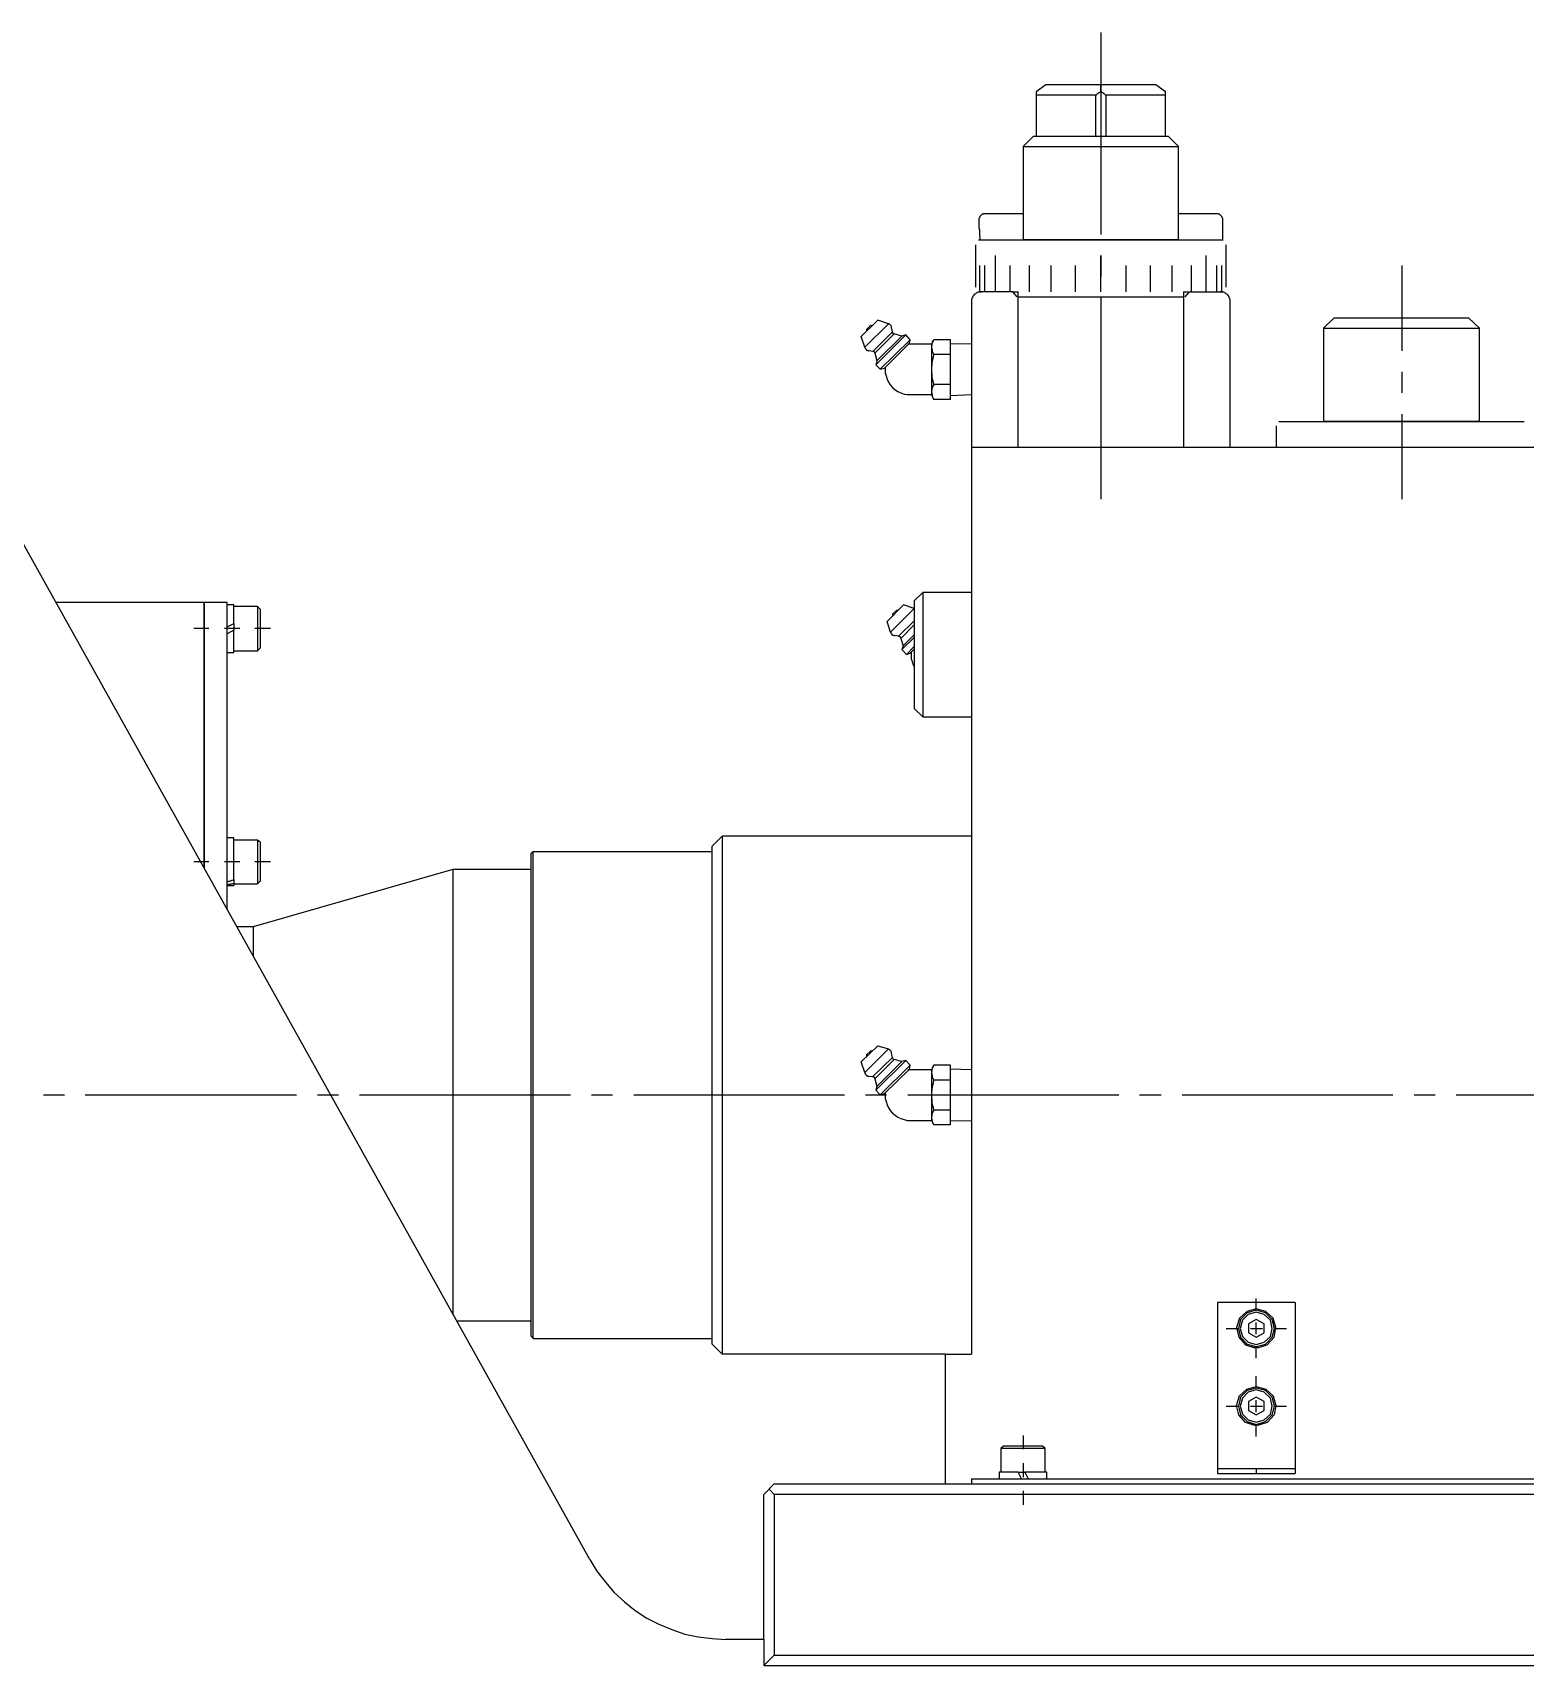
# Model space of a CAD drawing. Header units: millimetres. Extents: x -211 to 45495, y 24 to 52952.
# Drawn here: x 22738.3 to 23026.3, y 27346.4 to 27661.4 of the extents above; entities that cross this region are included whole.
import ezdxf

# ---------------------------------------------------------------- set-up
doc = ezdxf.new("R2010")
doc.units = ezdxf.units.MM
doc.layers.add('Layer2', color=7, linetype='Continuous')

# ---------------------------------------------------------------- blocks, each defined once
blk = doc.blocks.new('BLKF413')
at = {"layer": 'Layer2', "color": 7, "linetype": 'Continuous', "lineweight": 25}
for p, q in [((22967.92, 27611.42), (22967.66, 27611.42)), ((22968.18, 27611.33), (22967.92, 27611.42)), ((22968.44, 27611.16), (22968.18, 27611.33)), ((22968.61, 27611.07), (22968.44, 27611.16)), ((22968.87, 27610.9), (22968.61, 27611.07)), ((22969.04, 27610.64), (22968.87, 27610.9)), ((22969.13, 27610.47), (22969.04, 27610.64)), ((22969.3, 27610.21), (22969.13, 27610.47)), ((22969.39, 27609.95), (22969.3, 27610.21)), ((22969.39, 27609.43), (22969.39, 27609.95))]:
    blk.add_line(p, q, dxfattribs=at)
blk = doc.blocks.new('BLKF414')
at = {"layer": 'Layer2', "color": 7, "linetype": 'Continuous', "lineweight": 25}
for p, q in [((22919.7, 27610.47), (22919.53, 27610.21)), ((22919.78, 27610.64), (22919.7, 27610.47)), ((22919.96, 27610.9), (22919.78, 27610.64)), ((22920.21, 27611.07), (22919.96, 27610.9)), ((22920.39, 27611.16), (22920.21, 27611.07)), ((22920.64, 27611.33), (22920.39, 27611.16)), ((22920.9, 27611.42), (22920.64, 27611.33)), ((22921.42, 27611.42), (22920.9, 27611.42)), ((22919.53, 27610.21), (22919.44, 27609.95)), ((22919.44, 27609.95), (22919.44, 27609.69))]:
    blk.add_line(p, q, dxfattribs=at)
blk = doc.blocks.new('BLKF415')
at = {"layer": 'Layer2', "color": 7, "linetype": 'Continuous', "lineweight": 25}
for p, q in [((22944.41, 27650.08), (22944.5, 27650.08)), ((22944.5, 27650.08), (22944.58, 27649.99)), ((22944.58, 27649.99), (22944.67, 27649.91)), ((22944.67, 27649.91), (22944.76, 27649.91)), ((22944.76, 27649.91), (22944.84, 27649.82)), ((22944.84, 27649.82), (22944.93, 27649.74)), ((22944.93, 27649.74), (22945.02, 27649.74)), ((22945.02, 27649.74), (22945.1, 27649.65)), ((22945.1, 27649.65), (22945.19, 27649.56)), ((22945.19, 27649.56), (22945.27, 27649.48))]:
    blk.add_line(p, q, dxfattribs=at)
blk = doc.blocks.new('BLKF416')
at = {"layer": 'Layer2', "color": 7, "linetype": 'Continuous', "lineweight": 25}
for p, q in [((22943.47, 27649.48), (22943.55, 27649.48)), ((22943.55, 27649.48), (22943.64, 27649.56)), ((22943.64, 27649.56), (22943.72, 27649.65)), ((22943.72, 27649.65), (22943.81, 27649.74)), ((22943.81, 27649.74), (22943.9, 27649.74)), ((22943.9, 27649.74), (22943.98, 27649.82)), ((22943.98, 27649.82), (22944.07, 27649.91)), ((22944.07, 27649.91), (22944.15, 27649.91)), ((22944.15, 27649.91), (22944.24, 27649.99)), ((22944.24, 27649.99), (22944.33, 27650.08))]:
    blk.add_line(p, q, dxfattribs=at)
blk = doc.blocks.new('BLKF435')
at = {"layer": 'Layer2', "color": 7, "linetype": 'Continuous', "lineweight": 25}
for p, q in [((22845.81, 27366.85), (22847.19, 27364.61)), ((22847.19, 27364.61), (22848.83, 27362.46)), ((22848.83, 27362.46), (22850.55, 27360.48)), ((22850.55, 27360.48), (22852.53, 27358.67)), ((22852.53, 27358.67), (22854.6, 27357.03)), ((22854.6, 27357.03), (22856.83, 27355.57)), ((22856.83, 27355.57), (22859.16, 27354.36)), ((22859.16, 27354.36), (22861.66, 27353.33)), ((22861.66, 27353.33), (22864.15, 27352.47)), ((22864.15, 27352.47), (22866.74, 27351.95)), ((22866.74, 27351.95), (22869.41, 27351.61))]:
    blk.add_line(p, q, dxfattribs=at)
blk = doc.blocks.new('BLKF474')
at = {"layer": 'Layer2', "color": 7, "linetype": 'Continuous', "lineweight": 25}
for p, q in [((22907.81, 27541.49), (22907.81, 27540.63)), ((22907.81, 27540.63), (22907.9, 27540.46)), ((22907.9, 27540.46), (22907.99, 27540.2)), ((22907.99, 27540.2), (22907.99, 27540.03)), ((22907.99, 27540.03), (22908.07, 27539.85)), ((22908.07, 27539.85), (22908.16, 27539.6)), ((22908.16, 27539.6), (22908.24, 27539.42)), ((22908.24, 27539.42), (22908.33, 27539.25))]:
    blk.add_line(p, q, dxfattribs=at)
blk = doc.blocks.new('BLKF475')
at = {"layer": 'Layer2', "color": 7, "linetype": 'Continuous', "lineweight": 25}
for p, q in [((22908.42, 27550.36), (22903.85, 27545.8)), ((22903.85, 27545.8), (22903.85, 27545.71)), ((22903.85, 27545.71), (22903.94, 27545.62)), ((22903.94, 27545.62), (22903.94, 27545.54)), ((22903.94, 27545.54), (22904.02, 27545.45)), ((22904.02, 27545.45), (22904.11, 27545.37)), ((22904.11, 27545.37), (22904.11, 27545.28)), ((22904.11, 27545.28), (22904.2, 27545.28)), ((22904.2, 27545.28), (22904.28, 27545.19)), ((22904.28, 27545.19), (22904.37, 27545.19)), ((22904.37, 27545.19), (22904.46, 27545.11)), ((22904.46, 27545.11), (22904.54, 27545.11))]:
    blk.add_line(p, q, dxfattribs=at)
blk = doc.blocks.new('BLKF476')
at = {"layer": 'Layer2', "color": 7, "linetype": 'Continuous', "lineweight": 25}
for p, q in [((22905.57, 27544.94), (22905.49, 27544.94)), ((22905.66, 27544.94), (22905.57, 27544.94)), ((22905.75, 27544.85), (22905.66, 27544.94)), ((22905.75, 27544.76), (22905.75, 27544.85)), ((22905.83, 27544.76), (22905.75, 27544.76)), ((22905.83, 27544.59), (22905.83, 27544.76))]:
    blk.add_line(p, q, dxfattribs=at)
blk = doc.blocks.new('BLKF477')
at = {"layer": 'Layer2', "color": 7, "linetype": 'Continuous', "lineweight": 25}
for p, q in [((22911.95, 27600.05), (22911.86, 27600.48)), ((22912.03, 27599.62), (22911.95, 27600.05)), ((22912.12, 27599.62), (22912.03, 27599.62)), ((22912.21, 27599.36), (22912.12, 27599.62))]:
    blk.add_line(p, q, dxfattribs=at)
blk = doc.blocks.new('BLKF478')
at = {"layer": 'Layer2', "color": 7, "linetype": 'Continuous', "lineweight": 25}
for p, q in [((22911.78, 27600.82), (22911.86, 27601.25)), ((22911.86, 27601.34), (22911.95, 27601.77)), ((22911.86, 27601.25), (22911.86, 27601.34)), ((22911.95, 27601.77), (22912.21, 27602.12))]:
    blk.add_line(p, q, dxfattribs=at)
blk = doc.blocks.new('BLKF479')
at = {"layer": 'Layer2', "color": 7, "linetype": 'Continuous', "lineweight": 25}
for p, q in [((22911.78, 27595.91), (22911.78, 27596.35)), ((22911.86, 27595.48), (22911.78, 27595.91)), ((22911.86, 27595.05), (22911.86, 27595.48)), ((22911.95, 27594.62), (22911.86, 27595.05)), ((22911.95, 27594.54), (22911.95, 27594.62)), ((22912.03, 27594.36), (22911.95, 27594.54)), ((22912.12, 27594.02), (22912.03, 27594.36)), ((22912.21, 27593.59), (22912.12, 27594.02))]:
    blk.add_line(p, q, dxfattribs=at)
blk = doc.blocks.new('BLKF480')
at = {"layer": 'Layer2', "color": 7, "linetype": 'Continuous', "lineweight": 25}
for p, q in [((22911.78, 27592.13), (22911.86, 27592.56)), ((22911.86, 27592.64), (22911.95, 27593.07)), ((22911.86, 27592.56), (22911.86, 27592.64)), ((22911.95, 27593.07), (22912.21, 27593.42))]:
    blk.add_line(p, q, dxfattribs=at)
blk = doc.blocks.new('BLKF481')
at = {"layer": 'Layer2', "color": 7, "linetype": 'Continuous', "lineweight": 25}
for p, q in [((22911.86, 27597.9), (22911.95, 27597.98)), ((22911.86, 27597.38), (22911.86, 27597.9)), ((22911.95, 27597.98), (22912.03, 27598.41)), ((22912.03, 27598.41), (22912.12, 27598.84)), ((22912.12, 27598.84), (22912.21, 27599.27)), ((22911.78, 27596.95), (22911.86, 27597.38)), ((22911.78, 27596.43), (22911.78, 27596.95))]:
    blk.add_line(p, q, dxfattribs=at)
blk = doc.blocks.new('BLKF482')
at = {"layer": 'Layer2', "color": 7, "linetype": 'Continuous', "lineweight": 25}
for p, q in [((22911.95, 27591.44), (22911.86, 27591.87)), ((22912.03, 27591.01), (22911.95, 27591.44)), ((22912.12, 27590.92), (22912.03, 27591.01)), ((22912.21, 27590.66), (22912.12, 27590.92))]:
    blk.add_line(p, q, dxfattribs=at)
blk = doc.blocks.new('BLKF483')
at = {"layer": 'Layer2', "color": 7, "linetype": 'Continuous', "lineweight": 25}
for p, q in [((22902.82, 27596.43), (22902.82, 27595.83)), ((22902.82, 27595.83), (22902.99, 27595.23)), ((22902.99, 27595.23), (22903.16, 27594.62)), ((22903.16, 27594.62), (22903.42, 27594.02)), ((22903.42, 27594.02), (22903.77, 27593.5)), ((22903.77, 27593.5), (22904.2, 27592.99)), ((22904.2, 27592.99), (22904.71, 27592.56)), ((22904.71, 27592.56), (22905.23, 27592.21)), ((22905.23, 27592.21), (22905.83, 27591.95)), ((22905.83, 27591.95), (22906.44, 27591.7)), ((22906.44, 27591.7), (22907.04, 27591.61))]:
    blk.add_line(p, q, dxfattribs=at)
blk = doc.blocks.new('BLKF484')
at = {"layer": 'Layer2', "color": 7, "linetype": 'Continuous', "lineweight": 25}
for p, q in [((22903.42, 27605.3), (22898.86, 27600.74)), ((22898.86, 27600.74), (22898.86, 27600.65)), ((22898.86, 27600.65), (22898.94, 27600.57)), ((22898.94, 27600.57), (22898.94, 27600.48)), ((22898.94, 27600.48), (22899.03, 27600.48)), ((22899.03, 27600.48), (22899.12, 27600.39)), ((22899.12, 27600.39), (22899.12, 27600.31)), ((22899.12, 27600.31), (22899.2, 27600.22)), ((22899.2, 27600.22), (22899.29, 27600.22)), ((22899.29, 27600.22), (22899.37, 27600.13)), ((22899.37, 27600.13), (22899.46, 27600.13)), ((22899.46, 27600.13), (22899.55, 27600.13))]:
    blk.add_line(p, q, dxfattribs=at)
blk = doc.blocks.new('BLKF485')
at = {"layer": 'Layer2', "color": 7, "linetype": 'Continuous', "lineweight": 25}
for p, q in [((22903.59, 27605.22), (22903.51, 27605.3)), ((22903.68, 27605.22), (22903.59, 27605.22)), ((22903.68, 27605.13), (22903.68, 27605.22)), ((22903.77, 27605.04), (22903.68, 27605.13)), ((22903.85, 27605.04), (22903.77, 27605.04)), ((22903.94, 27604.96), (22903.85, 27605.04)), ((22903.94, 27604.87), (22903.94, 27604.96)), ((22904.02, 27604.78), (22903.94, 27604.87)), ((22904.02, 27604.53), (22904.02, 27604.78))]:
    blk.add_line(p, q, dxfattribs=at)
blk = doc.blocks.new('BLKF486')
at = {"layer": 'Layer2', "color": 7, "linetype": 'Continuous', "lineweight": 25}
for p, q in [((22900.58, 27599.96), (22900.49, 27599.96)), ((22900.67, 27599.96), (22900.58, 27599.96)), ((22900.67, 27599.88), (22900.67, 27599.96)), ((22900.75, 27599.79), (22900.67, 27599.88)), ((22900.84, 27599.79), (22900.75, 27599.79)), ((22900.84, 27599.62), (22900.84, 27599.79))]:
    blk.add_line(p, q, dxfattribs=at)
blk = doc.blocks.new('BLKF487')
at = {"layer": 'Layer2', "color": 7, "linetype": 'Continuous', "lineweight": 25}
for p, q in [((22904.2, 27603.75), (22904.2, 27603.49)), ((22904.2, 27603.49), (22904.28, 27603.49)), ((22904.28, 27603.49), (22904.28, 27603.41)), ((22904.28, 27603.41), (22904.37, 27603.41)), ((22904.37, 27603.41), (22904.37, 27603.32)), ((22904.37, 27603.32), (22904.46, 27603.32))]:
    blk.add_line(p, q, dxfattribs=at)
blk = doc.blocks.new('BLKF539')
at = {"layer": 'Layer2', "color": 7, "linetype": 'Continuous', "lineweight": 25}
for p, q in [((22911.86, 27455.55), (22911.78, 27455.98)), ((22911.86, 27455.03), (22911.86, 27455.55)), ((22911.95, 27454.6), (22911.86, 27455.03)), ((22912.03, 27454.43), (22911.95, 27454.6)), ((22912.12, 27454), (22912.03, 27454.43)), ((22912.21, 27453.57), (22912.12, 27454))]:
    blk.add_line(p, q, dxfattribs=at)
blk = doc.blocks.new('BLKF540')
at = {"layer": 'Layer2', "color": 7, "linetype": 'Continuous', "lineweight": 25}
for p, q in [((22912.12, 27458.82), (22912.21, 27459.25)), ((22911.78, 27457.01), (22911.86, 27457.44)), ((22911.78, 27456.5), (22911.78, 27457.01)), ((22911.86, 27457.87), (22911.95, 27457.96)), ((22911.86, 27457.44), (22911.86, 27457.87)), ((22911.95, 27458.05), (22912.03, 27458.39)), ((22911.95, 27457.96), (22911.95, 27458.05)), ((22912.03, 27458.39), (22912.12, 27458.82))]:
    blk.add_line(p, q, dxfattribs=at)
blk = doc.blocks.new('BLKF541')
at = {"layer": 'Layer2', "color": 7, "linetype": 'Continuous', "lineweight": 25}
for p, q in [((22911.78, 27460.8), (22911.86, 27461.23)), ((22911.86, 27460.54), (22911.78, 27460.8)), ((22911.86, 27461.32), (22911.95, 27461.75)), ((22911.86, 27461.23), (22911.86, 27461.32)), ((22911.95, 27460.03), (22911.86, 27460.54)), ((22911.95, 27461.75), (22912.21, 27462.09)), ((22912.03, 27459.68), (22911.95, 27460.03)), ((22912.12, 27459.6), (22912.03, 27459.68)), ((22912.21, 27459.34), (22912.12, 27459.6))]:
    blk.add_line(p, q, dxfattribs=at)
blk = doc.blocks.new('BLKF542')
at = {"layer": 'Layer2', "color": 7, "linetype": 'Continuous', "lineweight": 25}
for p, q in [((22911.86, 27452.71), (22911.95, 27453.05)), ((22911.95, 27453.05), (22912.21, 27453.48)), ((22911.78, 27452.19), (22911.86, 27452.53)), ((22911.78, 27452.1), (22911.78, 27452.19)), ((22911.86, 27452.53), (22911.86, 27452.71))]:
    blk.add_line(p, q, dxfattribs=at)
blk = doc.blocks.new('BLKF543')
at = {"layer": 'Layer2', "color": 7, "linetype": 'Continuous', "lineweight": 25}
for p, q in [((22911.95, 27451.42), (22911.86, 27451.85)), ((22912.03, 27450.98), (22911.95, 27451.42)), ((22912.12, 27450.98), (22912.03, 27450.98)), ((22912.21, 27450.73), (22912.12, 27450.98))]:
    blk.add_line(p, q, dxfattribs=at)
blk = doc.blocks.new('BLKF544')
at = {"layer": 'Layer2', "color": 7, "linetype": 'Continuous', "lineweight": 25}
for p, q in [((22902.82, 27456.5), (22902.82, 27455.81)), ((22902.82, 27455.81), (22902.99, 27455.2)), ((22902.99, 27455.2), (22903.16, 27454.6)), ((22903.16, 27454.6), (22903.42, 27454)), ((22903.42, 27454), (22903.77, 27453.48)), ((22903.77, 27453.48), (22904.2, 27452.97)), ((22904.2, 27452.97), (22904.71, 27452.62)), ((22904.71, 27452.62), (22905.23, 27452.19)), ((22905.23, 27452.19), (22905.83, 27451.93)), ((22905.83, 27451.93), (22906.44, 27451.76)), ((22906.44, 27451.76), (22907.04, 27451.59))]:
    blk.add_line(p, q, dxfattribs=at)
blk = doc.blocks.new('BLKF545')
at = {"layer": 'Layer2', "color": 7, "linetype": 'Continuous', "lineweight": 25}
for p, q in [((22903.42, 27465.37), (22898.86, 27460.8)), ((22898.86, 27460.8), (22898.86, 27460.72)), ((22898.86, 27460.72), (22898.94, 27460.63)), ((22898.94, 27460.63), (22898.94, 27460.54)), ((22898.94, 27460.54), (22899.03, 27460.46)), ((22899.03, 27460.46), (22899.12, 27460.37)), ((22899.12, 27460.37), (22899.12, 27460.29)), ((22899.12, 27460.29), (22899.2, 27460.29)), ((22899.2, 27460.29), (22899.29, 27460.2)), ((22899.29, 27460.2), (22899.37, 27460.2)), ((22899.37, 27460.2), (22899.46, 27460.11)), ((22899.46, 27460.11), (22899.55, 27460.11))]:
    blk.add_line(p, q, dxfattribs=at)
blk = doc.blocks.new('BLKF546')
at = {"layer": 'Layer2', "color": 7, "linetype": 'Continuous', "lineweight": 25}
for p, q in [((22903.59, 27465.28), (22903.51, 27465.28)), ((22903.68, 27465.19), (22903.59, 27465.28)), ((22903.68, 27465.11), (22903.68, 27465.19)), ((22903.77, 27465.11), (22903.68, 27465.11)), ((22903.85, 27465.02), (22903.77, 27465.11)), ((22903.94, 27464.94), (22903.85, 27465.02)), ((22903.94, 27464.85), (22903.94, 27464.94)), ((22904.02, 27464.76), (22903.94, 27464.85)), ((22904.02, 27464.5), (22904.02, 27464.76))]:
    blk.add_line(p, q, dxfattribs=at)
blk = doc.blocks.new('BLKF547')
at = {"layer": 'Layer2', "color": 7, "linetype": 'Continuous', "lineweight": 25}
for p, q in [((22900.58, 27459.94), (22900.49, 27459.94)), ((22900.67, 27459.94), (22900.58, 27459.94)), ((22900.67, 27459.85), (22900.67, 27459.94)), ((22900.75, 27459.85), (22900.67, 27459.85)), ((22900.75, 27459.77), (22900.75, 27459.85)), ((22900.84, 27459.77), (22900.75, 27459.77)), ((22900.84, 27459.6), (22900.84, 27459.77))]:
    blk.add_line(p, q, dxfattribs=at)
blk = doc.blocks.new('BLKF548')
at = {"layer": 'Layer2', "color": 7, "linetype": 'Continuous', "lineweight": 25}
for p, q in [((22904.2, 27463.73), (22904.2, 27463.56)), ((22904.2, 27463.56), (22904.28, 27463.47)), ((22904.28, 27463.47), (22904.37, 27463.39)), ((22904.37, 27463.39), (22904.46, 27463.3))]:
    blk.add_line(p, q, dxfattribs=at)
blk = doc.blocks.new('BLKF571')
at = {"layer": 'Layer2', "color": 7, "linetype": 'Continuous', "lineweight": 25}
for p, q in [((22775.89, 27497.66), (22776.06, 27497.66)), ((22776.06, 27497.66), (22776.15, 27497.74)), ((22776.15, 27497.74), (22776.32, 27497.74)), ((22776.32, 27497.74), (22776.49, 27497.83)), ((22776.49, 27497.83), (22776.58, 27497.83)), ((22776.58, 27497.83), (22776.66, 27497.83)), ((22776.66, 27497.83), (22776.75, 27497.92)), ((22776.75, 27497.92), (22776.92, 27497.92)), ((22776.92, 27497.92), (22777.01, 27498)), ((22777.01, 27498), (22777.09, 27498))]:
    blk.add_line(p, q, dxfattribs=at)
blk = doc.blocks.new('BLKF572')
at = {"layer": 'Layer2', "color": 7, "linetype": 'Continuous', "lineweight": 25}
for p, q in [((22775.89, 27497.06), (22776.06, 27497.06)), ((22776.06, 27497.06), (22776.15, 27497.14)), ((22776.15, 27497.14), (22776.49, 27497.14)), ((22776.49, 27497.14), (22776.58, 27497.23)), ((22776.58, 27497.23), (22776.66, 27497.23)), ((22776.66, 27497.23), (22776.75, 27497.23)), ((22776.75, 27497.23), (22776.92, 27497.23)), ((22776.92, 27497.23), (22777.01, 27497.31)), ((22777.01, 27497.31), (22777.09, 27497.31))]:
    blk.add_line(p, q, dxfattribs=at)
blk = doc.blocks.new('BLKF573')
at = {"layer": 'Layer2', "color": 7, "linetype": 'Continuous', "lineweight": 25}
for p, q in [((22971.71, 27413.01), (22971.28, 27411.46)), ((22972.83, 27414.13), (22971.71, 27413.01)), ((22974.38, 27414.56), (22972.83, 27414.13)), ((22975.93, 27414.13), (22974.38, 27414.56)), ((22977.14, 27413.01), (22975.93, 27414.13)), ((22977.48, 27411.46), (22977.14, 27413.01)), ((22971.28, 27411.46), (22971.71, 27409.91)), ((22971.71, 27409.91), (22972.83, 27408.79)), ((22972.83, 27408.79), (22974.38, 27408.36)), ((22974.38, 27408.36), (22975.93, 27408.79)), ((22975.93, 27408.79), (22977.14, 27409.91))]:
    blk.add_line(p, q, dxfattribs=at)
blk = doc.blocks.new('BLKF574')
at = {"layer": 'Layer2', "color": 7, "linetype": 'Continuous', "lineweight": 25}
for p, q in [((22974.38, 27414.99), (22972.66, 27414.47)), ((22976.19, 27414.47), (22974.38, 27414.99)), ((22971.37, 27413.18), (22970.94, 27411.46)), ((22972.66, 27414.47), (22971.37, 27413.18)), ((22977.48, 27413.18), (22976.19, 27414.47)), ((22977.91, 27411.46), (22977.48, 27413.18)), ((22970.94, 27411.46), (22971.37, 27409.74)), ((22971.37, 27409.74), (22972.66, 27408.44)), ((22976.19, 27408.44), (22977.48, 27409.74)), ((22972.66, 27408.44), (22974.38, 27407.93)), ((22974.38, 27407.93), (22976.19, 27408.44))]:
    blk.add_line(p, q, dxfattribs=at)
blk = doc.blocks.new('BLKF575')
at = {"layer": 'Layer2', "color": 7, "linetype": 'Continuous', "lineweight": 25}
for p, q in [((22974.38, 27399.57), (22972.83, 27399.14)), ((22975.93, 27399.14), (22974.38, 27399.57)), ((22971.71, 27398.02), (22971.28, 27396.47)), ((22971.28, 27396.47), (22971.71, 27394.92)), ((22972.83, 27399.14), (22971.71, 27398.02)), ((22977.14, 27398.02), (22975.93, 27399.14)), ((22977.48, 27396.47), (22977.14, 27398.02)), ((22971.71, 27394.92), (22972.83, 27393.81)), ((22972.83, 27393.81), (22974.38, 27393.37)), ((22974.38, 27393.37), (22975.93, 27393.81)), ((22975.93, 27393.81), (22977.14, 27394.92))]:
    blk.add_line(p, q, dxfattribs=at)
blk = doc.blocks.new('BLKF576')
at = {"layer": 'Layer2', "color": 7, "linetype": 'Continuous', "lineweight": 25}
for p, q in [((22972.66, 27399.49), (22971.37, 27398.2)), ((22974.38, 27399.92), (22972.66, 27399.49)), ((22976.19, 27399.49), (22974.38, 27399.92)), ((22977.48, 27398.2), (22976.19, 27399.49)), ((22971.37, 27398.2), (22970.94, 27396.47)), ((22970.94, 27396.47), (22971.37, 27394.75)), ((22977.91, 27396.47), (22977.48, 27398.2)), ((22971.37, 27394.75), (22972.66, 27393.46)), ((22972.66, 27393.46), (22974.38, 27392.94)), ((22974.38, 27392.94), (22976.19, 27393.46)), ((22976.19, 27393.46), (22977.48, 27394.75))]:
    blk.add_line(p, q, dxfattribs=at)
blk = doc.blocks.new('BLKF626')
at = {"layer": 'Layer2', "color": 7, "linetype": 'Continuous', "lineweight": 25}
for p, q in [((22921.16, 27626.05), (22921.08, 27625.97)), ((22921.25, 27626.14), (22921.16, 27626.05)), ((22921.33, 27626.23), (22921.25, 27626.14)), ((22921.42, 27626.31), (22921.33, 27626.23)), ((22921.51, 27626.4), (22921.42, 27626.31)), ((22921.68, 27626.4), (22921.51, 27626.4)), ((22921.76, 27626.49), (22921.68, 27626.4)), ((22921.94, 27626.49), (22921.76, 27626.49)), ((22920.99, 27625.71), (22920.9, 27625.62)), ((22921.08, 27625.97), (22920.99, 27625.8)), ((22920.99, 27625.8), (22920.99, 27625.71))]:
    blk.add_line(p, q, dxfattribs=at)
blk = doc.blocks.new('BLKF627')
at = {"layer": 'Layer2', "color": 7, "linetype": 'Continuous', "lineweight": 25}
for p, q in [((22967.06, 27626.49), (22966.89, 27626.49)), ((22967.15, 27626.4), (22967.06, 27626.49)), ((22967.32, 27626.4), (22967.15, 27626.4)), ((22967.4, 27626.31), (22967.32, 27626.4)), ((22967.49, 27626.23), (22967.4, 27626.31)), ((22967.58, 27626.14), (22967.49, 27626.23)), ((22967.66, 27626.05), (22967.58, 27626.14)), ((22967.75, 27625.97), (22967.66, 27626.05)), ((22967.84, 27625.8), (22967.75, 27625.97)), ((22967.84, 27625.71), (22967.84, 27625.8)), ((22967.92, 27625.62), (22967.84, 27625.71)), ((22967.92, 27625.45), (22967.92, 27625.62))]:
    blk.add_line(p, q, dxfattribs=at)
blk = doc.blocks.new('BLKF628')
at = {"layer": 'Layer2', "color": 7, "linetype": 'Continuous', "lineweight": 25}
for p, q in [((22920.9, 27625.45), (22920.9, 27623.82)), ((22920.9, 27623.82), (22920.99, 27623.39)), ((22920.99, 27623.39), (22920.99, 27622.35)), ((22920.99, 27622.35), (22921.08, 27622.01)), ((22921.08, 27622.01), (22921.08, 27621.58))]:
    blk.add_line(p, q, dxfattribs=at)
blk = doc.blocks.new('BLKF733')
at = {"layer": 'Layer2', "color": 7, "linetype": 'Continuous', "lineweight": 25}
for p, q in [((22974.38, 27415.25), (22972.57, 27414.73)), ((22976.27, 27414.73), (22974.38, 27415.25)), ((22971.19, 27413.44), (22970.59, 27411.63)), ((22972.57, 27414.73), (22971.19, 27413.44)), ((22977.65, 27413.44), (22976.27, 27414.73)), ((22978.17, 27411.63), (22977.65, 27413.44)), ((22970.59, 27411.63), (22971.02, 27409.74)), ((22971.02, 27409.74), (22972.31, 27408.27)), ((22976.53, 27408.27), (22977.82, 27409.74)), ((22977.82, 27409.74), (22978.17, 27411.63)), ((22974.64, 27407.67), (22976.53, 27408.27))]:
    blk.add_line(p, q, dxfattribs=at)
blk = doc.blocks.new('BLKF734')
at = {"layer": 'Layer2', "color": 7, "linetype": 'Continuous', "lineweight": 25}
for p, q in [((22971.19, 27398.46), (22972.57, 27399.75)), ((22972.57, 27399.75), (22974.38, 27400.26)), ((22974.38, 27400.26), (22976.27, 27399.75)), ((22976.27, 27399.75), (22977.65, 27398.46)), ((22970.59, 27396.56), (22971.19, 27398.46)), ((22971.02, 27394.75), (22970.59, 27396.56)), ((22977.65, 27398.46), (22978.17, 27396.56)), ((22978.17, 27396.56), (22977.82, 27394.75)), ((22972.31, 27393.29), (22971.02, 27394.75)), ((22974.12, 27392.69), (22972.31, 27393.29)), ((22977.82, 27394.75), (22976.53, 27393.29))]:
    blk.add_line(p, q, dxfattribs=at)
blk = doc.blocks.new('BLKF370')
at = {"layer": 'Layer2', "color": 7, "linetype": 'Continuous', "lineweight": 25}
for p, q in [((22944.41, 27661.45), (22944.41, 27622.52)), ((22931.93, 27650.08), (22933.82, 27651.46)), ((22933.82, 27651.46), (22955, 27651.46)), ((22944.41, 27650.08), (22944.41, 27651.46)), ((22955, 27651.46), (22956.9, 27650.08)), ((22931.93, 27650.08), (22931.93, 27649.48)), ((22931.93, 27650.08), (22931.93, 27641.47)), ((22931.93, 27649.48), (22943.47, 27649.48)), ((22931.93, 27649.48), (22931.93, 27641.47)), ((22943.47, 27641.47), (22943.47, 27649.48)), ((22944.33, 27650.08), (22944.41, 27650.08)), ((22945.27, 27649.48), (22945.36, 27649.48)), ((22945.36, 27649.48), (22956.9, 27649.48)), ((22945.36, 27649.48), (22945.36, 27641.47)), ((22956.9, 27649.48), (22956.9, 27650.08)), ((22956.9, 27641.47), (22956.9, 27650.08)), ((22956.9, 27641.47), (22956.9, 27649.48)), ((22931.41, 27641.47), (22929.43, 27639.49)), ((22929.43, 27639.49), (22959.4, 27639.49)), ((22929.43, 27639.49), (22929.43, 27621.49)), ((22931.41, 27641.47), (22957.42, 27641.47)), ((22959.4, 27639.49), (22957.42, 27641.47)), ((22959.4, 27621.49), (22959.4, 27639.49)), ((22929.43, 27626.49), (22921.94, 27626.49)), ((22966.89, 27626.49), (22959.4, 27626.49)), ((22920.9, 27625.62), (22920.9, 27625.45)), ((22967.92, 27621.49), (22967.92, 27625.45)), ((22920.21, 27620.54), (22920.21, 27612.36)), ((22920.82, 27621.49), (22968.01, 27621.49)), ((22921.08, 27621.58), (22921.08, 27621.49)), ((22959.4, 27621.49), (22929.43, 27621.49)), ((22968.61, 27612.36), (22968.61, 27620.54)), ((22924.09, 27611.42), (22924.09, 27618.48)), ((22924.09, 27611.42), (22924.09, 27618.48)), ((22944.41, 27618.48), (22944.41, 27614.43)), ((22944.41, 27611.42), (22944.41, 27618.48)), ((22944.41, 27611.42), (22944.41, 27618.48)), ((22964.74, 27611.42), (22964.74, 27618.48)), ((22964.74, 27611.42), (22964.74, 27618.48)), ((22921.08, 27611.42), (22921.08, 27616.5)), ((22921.08, 27611.42), (22921.08, 27616.5)), ((22922.02, 27611.42), (22922.02, 27616.5)), ((22922.02, 27611.42), (22922.02, 27616.5)), ((22926.93, 27611.42), (22926.93, 27616.5)), ((22926.93, 27611.42), (22926.93, 27616.5)), ((22930.63, 27611.42), (22930.63, 27616.5)), ((22930.63, 27611.42), (22930.63, 27616.5)), ((22934.85, 27611.42), (22934.85, 27616.5)), ((22934.85, 27611.42), (22934.85, 27616.5)), ((22939.5, 27611.42), (22939.5, 27616.5)), ((22939.5, 27611.42), (22939.5, 27616.5)), ((22949.32, 27611.42), (22949.32, 27616.5)), ((22949.32, 27611.42), (22949.32, 27616.5)), ((22953.97, 27611.42), (22953.97, 27616.5)), ((22953.97, 27611.42), (22953.97, 27616.5)), ((22958.19, 27611.42), (22958.19, 27616.5)), ((22958.19, 27611.42), (22958.19, 27616.5)), ((22961.89, 27611.42), (22961.89, 27616.5)), ((22961.89, 27611.42), (22961.89, 27616.5)), ((22966.8, 27611.42), (22966.8, 27616.5)), ((22966.8, 27611.42), (22966.8, 27616.5)), ((22967.75, 27611.42), (22967.75, 27616.5)), ((22967.75, 27611.42), (22967.75, 27616.5)), ((23002.45, 27616.5), (23002.45, 27600.05)), ((22845.81, 27366.85), (22709.41, 27611.42)), ((22920.82, 27611.42), (22921.42, 27611.42)), ((22927.53, 27611.42), (22921.42, 27611.42)), ((22927.36, 27611.42), (22928.22, 27610.47)), ((22927.53, 27611.42), (22928.48, 27611.42)), ((22928.4, 27610.47), (22960.43, 27610.47)), ((22928.4, 27610.47), (22928.4, 27581.45)), ((22928.48, 27610.47), (22928.48, 27611.42)), ((22944.41, 27610.38), (22944.41, 27571.46)), ((22960.34, 27611.42), (22960.34, 27610.47)), ((22960.34, 27611.42), (22961.29, 27611.42)), ((22960.43, 27581.45), (22960.43, 27610.47)), ((22961.46, 27611.42), (22960.6, 27610.47)), ((22961.29, 27611.42), (22967.4, 27611.42)), ((22967.66, 27611.42), (22967.4, 27611.42)), ((22967.4, 27611.42), (22968.01, 27611.42)), ((22919.44, 27609.69), (22919.44, 27609.43)), ((22919.44, 27609.43), (22919.44, 27581.45)), ((22969.39, 27581.45), (22969.39, 27609.43)), ((22901.36, 27605.99), (22898.17, 27602.8)), ((22899.98, 27604.96), (22899.2, 27604.18)), ((22899.2, 27604.18), (22899.2, 27604.01)), ((22899.2, 27604.01), (22899.29, 27604.01)), ((22899.29, 27604.01), (22899.29, 27603.92)), ((22900.06, 27604.96), (22899.98, 27604.96)), ((22900.15, 27604.87), (22900.06, 27604.96)), ((22900.24, 27604.87), (22900.15, 27604.87)), ((22903.42, 27605.3), (22901.36, 27605.99)), ((22903.51, 27605.3), (22903.42, 27605.3)), ((22904.2, 27603.75), (22904.02, 27604.53)), ((22989.45, 27606.42), (22987.38, 27604.44)), ((22987.38, 27604.44), (23017.44, 27604.44)), ((22987.38, 27604.44), (22987.38, 27586.44)), ((22989.45, 27606.42), (23015.37, 27606.42)), ((23017.44, 27604.44), (23015.37, 27606.42)), ((23017.44, 27586.44), (23017.44, 27604.44)), ((22898.86, 27600.74), (22898.17, 27602.8)), ((22904.2, 27603.75), (22900.41, 27599.96)), ((22904.54, 27603.32), (22900.84, 27599.62)), ((22901.01, 27597.38), (22906.78, 27603.15)), ((22901.18, 27598.15), (22906.01, 27602.89)), ((22901.87, 27596.52), (22907.64, 27602.2)), ((22902.65, 27596.69), (22907.47, 27601.51)), ((22904.46, 27603.32), (22904.54, 27603.32)), ((22906.01, 27602.89), (22904.54, 27603.32)), ((22906.78, 27603.15), (22906.01, 27602.89)), ((22907.64, 27602.2), (22906.78, 27603.15)), ((22907.64, 27601.34), (22907.21, 27601.34)), ((22907.47, 27601.51), (22907.64, 27602.2)), ((22911.78, 27601.34), (22907.64, 27601.34)), ((22912.21, 27602.2), (22911.78, 27601.43)), ((22911.78, 27591.44), (22911.78, 27601.43)), ((22912.21, 27602.12), (22912.21, 27602.2)), ((22915.39, 27602.2), (22912.21, 27602.2)), ((22915.39, 27590.66), (22915.39, 27602.2)), ((22919.44, 27601.34), (22915.39, 27601.43)), ((22899.55, 27600.13), (22899.63, 27600.05)), ((22900.41, 27599.96), (22899.63, 27600.05)), ((22900.49, 27599.96), (22900.41, 27599.96)), ((22900.84, 27599.62), (22901.18, 27598.15)), ((22901.18, 27598.15), (22901.01, 27597.38)), ((22911.86, 27600.48), (22911.78, 27600.74)), ((22915.39, 27599.36), (22912.21, 27599.36)), ((22912.21, 27599.27), (22912.21, 27599.36)), ((22901.01, 27597.38), (22901.87, 27596.52)), ((22901.87, 27596.52), (22902.65, 27596.69)), ((22902.82, 27596.86), (22902.82, 27596.43)), ((22911.78, 27596.35), (22911.78, 27596.43)), ((23002.45, 27596), (23002.45, 27591.95)), ((22907.04, 27591.61), (22907.64, 27591.61)), ((22907.64, 27591.61), (22911.78, 27591.61)), ((22911.86, 27591.87), (22911.78, 27592.13)), ((22911.78, 27591.44), (22912.21, 27590.66)), ((22912.21, 27593.42), (22912.21, 27593.59)), ((22915.39, 27593.59), (22912.21, 27593.59)), ((22915.39, 27591.44), (22919.44, 27591.61)), ((22915.39, 27590.66), (22912.21, 27590.66)), ((22978.26, 27585.58), (22978.26, 27581.45)), ((22978.77, 27586.44), (23026.05, 27586.44)), ((23017.35, 27586.44), (22987.47, 27586.44)), ((23002.45, 27587.82), (23002.45, 27571.46)), ((22919.44, 27581.45), (22919.44, 27406.46)), ((22919.44, 27581.45), (23030.44, 27581.45)), ((22771.41, 27551.48), (22742.91, 27551.48)), ((22771.41, 27500.33), (22771.41, 27551.48)), ((22771.41, 27551.48), (22771.41, 27500.33)), ((22775.89, 27551.48), (22771.41, 27551.48)), ((22775.89, 27492.23), (22775.89, 27551.48)), ((22777.18, 27551.05), (22775.89, 27551.05)), ((22777.18, 27547.43), (22777.18, 27551.05)), ((22781.74, 27550.7), (22777.18, 27550.7)), ((22781.74, 27550.7), (22781.74, 27542.18)), ((22782.26, 27550.19), (22781.74, 27550.7)), ((22906.35, 27551.05), (22903.16, 27547.86)), ((22908.42, 27550.36), (22906.35, 27551.05)), ((22910.05, 27553.46), (22908.42, 27551.82)), ((22908.42, 27551.82), (22908.42, 27531.07)), ((22910.05, 27553.46), (22910.05, 27529.43)), ((22919.44, 27553.46), (22910.05, 27553.46)), ((22775.89, 27546.83), (22777.18, 27547.43)), ((22777.18, 27547.43), (22777.18, 27546.14)), ((22782.26, 27550.19), (22782.26, 27542.7)), ((22903.85, 27545.8), (22903.16, 27547.86)), ((22904.97, 27549.93), (22904.2, 27549.24)), ((22904.2, 27549.24), (22904.2, 27549.07)), ((22904.2, 27549.07), (22904.28, 27549.07)), ((22904.28, 27549.07), (22904.28, 27548.98)), ((22905.23, 27549.93), (22904.97, 27549.93)), ((22908.42, 27547.95), (22905.4, 27545.02)), ((22908.42, 27550.27), (22908.42, 27550.36)), ((22772.36, 27546.49), (22769.43, 27546.49)), ((22778.3, 27546.49), (22775.37, 27546.49)), ((22777.18, 27546.14), (22775.89, 27545.45)), ((22777.18, 27541.84), (22777.18, 27546.14)), ((22784.24, 27546.49), (22781.23, 27546.49)), ((22904.54, 27545.11), (22904.63, 27545.11)), ((22905.4, 27545.02), (22904.63, 27545.11)), ((22905.49, 27544.94), (22905.4, 27545.02)), ((22908.42, 27547.17), (22905.83, 27544.59)), ((22905.83, 27544.59), (22906.26, 27543.13)), ((22906.01, 27542.44), (22908.42, 27544.76)), ((22906.26, 27543.13), (22908.42, 27545.28)), ((22775.89, 27541.84), (22777.18, 27541.84)), ((22777.18, 27542.18), (22781.74, 27542.18)), ((22781.74, 27542.18), (22782.26, 27542.7)), ((22906.26, 27543.13), (22906.01, 27542.44)), ((22906.01, 27542.44), (22906.95, 27541.49)), ((22906.95, 27541.49), (22908.42, 27543.04)), ((22906.95, 27541.49), (22907.64, 27541.75)), ((22907.64, 27541.75), (22908.42, 27542.52)), ((22907.81, 27541.92), (22907.81, 27541.49)), ((22908.33, 27539.25), (22908.42, 27539.08)), ((22908.42, 27531.07), (22910.05, 27529.43)), ((22910.05, 27529.43), (22919.44, 27529.43)), ((22869.41, 27504.46), (22871.39, 27506.44)), ((22871.39, 27506.44), (22871.39, 27406.46)), ((22919.44, 27506.44), (22871.39, 27506.44)), ((22777.18, 27506.1), (22775.89, 27506.1)), ((22777.18, 27498.09), (22777.18, 27506.1)), ((22781.74, 27505.67), (22777.18, 27505.67)), ((22781.74, 27505.67), (22781.74, 27497.23)), ((22782.26, 27505.24), (22781.74, 27505.67)), ((22782.26, 27505.24), (22782.26, 27497.74)), ((22834.88, 27503.43), (22834.44, 27503)), ((22869.41, 27503.43), (22834.88, 27503.43)), ((22834.88, 27409.48), (22834.88, 27503.43)), ((22869.41, 27408.44), (22869.41, 27504.46)), ((22772.36, 27501.45), (22769.43, 27501.45)), ((22778.3, 27501.45), (22775.37, 27501.45)), ((22819.37, 27499.98), (22780.88, 27488.96)), ((22784.24, 27501.45), (22781.23, 27501.45)), ((22819.37, 27499.98), (22819.37, 27414.21)), ((22834.44, 27499.98), (22819.37, 27499.98)), ((22834.44, 27503), (22834.44, 27409.99)), ((22775.89, 27496.88), (22777.18, 27496.88)), ((22777.09, 27498), (22777.18, 27498.09)), ((22777.09, 27497.31), (22777.18, 27497.31)), ((22777.18, 27498.09), (22777.18, 27497.66)), ((22777.18, 27497.66), (22777.18, 27496.88)), ((22777.18, 27497.23), (22781.74, 27497.23)), ((22781.74, 27497.23), (22782.26, 27497.74)), ((22780.88, 27488.96), (22777.7, 27488.96)), ((22780.88, 27488.96), (22780.88, 27483.28)), ((22901.36, 27465.97), (22898.17, 27462.87)), ((22901.36, 27465.97), (22903.42, 27465.37)), ((22903.51, 27465.28), (22903.42, 27465.37)), ((22898.86, 27460.8), (22898.17, 27462.87)), ((22899.98, 27464.94), (22899.2, 27464.25)), ((22899.2, 27464.25), (22899.2, 27464.07)), ((22899.2, 27464.07), (22899.29, 27463.99)), ((22899.29, 27463.99), (22899.29, 27463.9)), ((22900.24, 27464.94), (22899.98, 27464.94)), ((22904.2, 27463.73), (22900.41, 27460.03)), ((22904.54, 27463.3), (22900.84, 27459.6)), ((22901.01, 27457.44), (22906.78, 27463.13)), ((22901.18, 27458.13), (22906.01, 27462.95)), ((22901.87, 27456.5), (22907.64, 27462.27)), ((22904.2, 27463.73), (22904.02, 27464.5)), ((22904.46, 27463.3), (22904.54, 27463.3)), ((22906.01, 27462.95), (22904.54, 27463.3)), ((22906.78, 27463.13), (22906.01, 27462.95)), ((22907.64, 27462.27), (22906.78, 27463.13)), ((22907.47, 27461.49), (22907.64, 27462.27)), ((22912.21, 27462.27), (22911.78, 27461.49)), ((22912.21, 27462.09), (22912.21, 27462.27)), ((22915.39, 27462.27), (22912.21, 27462.27)), ((22915.39, 27450.73), (22915.39, 27462.27)), ((22899.55, 27460.11), (22899.63, 27460.11)), ((22899.63, 27460.11), (22900.41, 27460.03)), ((22900.49, 27459.94), (22900.41, 27460.03)), ((22900.84, 27459.6), (22901.18, 27458.13)), ((22902.65, 27456.75), (22907.47, 27461.49)), ((22907.64, 27461.32), (22907.21, 27461.32)), ((22911.78, 27461.32), (22907.64, 27461.32)), ((22911.78, 27451.5), (22911.78, 27461.49)), ((22912.21, 27459.25), (22912.21, 27459.34)), ((22915.39, 27459.34), (22912.21, 27459.34)), ((22919.44, 27461.32), (22915.39, 27461.49)), ((22740.41, 27456.5), (22744.46, 27456.5)), ((22748.5, 27456.5), (22789.23, 27456.5)), ((22793.28, 27456.5), (22797.33, 27456.5)), ((22801.38, 27456.5), (22842.11, 27456.5)), ((22846.16, 27456.5), (22850.2, 27456.5)), ((22854.34, 27456.5), (22894.98, 27456.5)), ((22899.03, 27456.5), (22903.08, 27456.5)), ((22901.18, 27458.13), (22901.01, 27457.44)), ((22901.01, 27457.44), (22901.87, 27456.5)), ((22901.87, 27456.5), (22902.65, 27456.75)), ((22902.82, 27456.93), (22902.82, 27456.5)), ((22907.21, 27456.5), (22947.86, 27456.5)), ((22911.78, 27455.98), (22911.78, 27456.41)), ((22951.9, 27456.5), (22956.04, 27456.5)), ((22960.09, 27456.5), (23000.73, 27456.5)), ((23004.86, 27456.5), (23008.91, 27456.5)), ((23012.96, 27456.5), (23055.41, 27456.5)), ((22915.39, 27453.57), (22912.21, 27453.57)), ((22912.21, 27453.48), (22912.21, 27453.57)), ((22907.04, 27451.59), (22907.64, 27451.59)), ((22907.64, 27451.59), (22911.78, 27451.59)), ((22911.86, 27451.85), (22911.78, 27452.1)), ((22911.78, 27451.5), (22912.21, 27450.73)), ((22915.39, 27450.73), (22912.21, 27450.73)), ((22915.39, 27451.5), (22919.44, 27451.59)), ((22981.87, 27416.45), (22966.89, 27416.45)), ((22966.89, 27416.45), (22966.89, 27383.47)), ((22974.38, 27414.9), (22974.38, 27417.23)), ((22981.87, 27416.45), (22981.87, 27383.47)), ((22820.15, 27412.92), (22834.44, 27412.92)), ((22974.38, 27413.18), (22972.92, 27412.32)), ((22972.92, 27412.32), (22972.92, 27410.6)), ((22975.93, 27412.32), (22974.38, 27413.18)), ((22974.38, 27410.34), (22974.38, 27412.58)), ((22975.93, 27410.6), (22975.93, 27412.32)), ((22834.44, 27409.99), (22834.88, 27409.48)), ((22834.88, 27409.48), (22869.41, 27409.48)), ((22968.61, 27411.46), (22970.94, 27411.46)), ((22972.92, 27410.6), (22974.38, 27409.74)), ((22973.26, 27411.46), (22975.59, 27411.46)), ((22974.38, 27409.74), (22975.93, 27410.6)), ((22977.14, 27409.91), (22977.48, 27411.46)), ((22977.48, 27409.74), (22977.91, 27411.46)), ((22977.91, 27411.46), (22980.24, 27411.46)), ((22869.41, 27408.44), (22871.39, 27406.46)), ((22914.44, 27406.46), (22871.39, 27406.46)), ((22914.44, 27406.46), (22919.44, 27406.46)), ((22914.44, 27381.49), (22914.44, 27406.46)), ((22972.31, 27408.27), (22974.12, 27407.67)), ((22973.69, 27407.76), (22973.69, 27408.01)), ((22974.12, 27407.67), (22974.12, 27407.93)), ((22974.38, 27405.69), (22974.38, 27408.01)), ((22974.64, 27407.67), (22974.64, 27407.93)), ((22974.38, 27399.92), (22974.38, 27402.24)), ((22968.61, 27396.47), (22970.94, 27396.47)), ((22974.38, 27398.2), (22972.92, 27397.34)), ((22972.92, 27397.34), (22972.92, 27395.61)), ((22973.26, 27396.47), (22975.59, 27396.47)), ((22975.93, 27397.34), (22974.38, 27398.2)), ((22974.38, 27395.27), (22974.38, 27397.59)), ((22975.93, 27395.61), (22975.93, 27397.34)), ((22977.14, 27394.92), (22977.48, 27396.47)), ((22977.48, 27394.75), (22977.91, 27396.47)), ((22977.91, 27396.47), (22980.24, 27396.47)), ((22972.92, 27395.61), (22974.38, 27394.75)), ((22973.69, 27392.77), (22973.69, 27393.03)), ((22974.12, 27392.69), (22974.12, 27392.94)), ((22974.38, 27394.75), (22975.93, 27395.61)), ((22974.38, 27390.62), (22974.38, 27392.94)), ((22976.53, 27393.29), (22974.64, 27392.69)), ((22974.64, 27392.69), (22974.64, 27392.94)), ((22929.43, 27390.79), (22929.43, 27388.12)), ((22925.64, 27388.72), (22925.12, 27388.29)), ((22933.65, 27388.29), (22925.12, 27388.29)), ((22925.12, 27388.29), (22925.12, 27383.73)), ((22933.13, 27388.72), (22925.64, 27388.72)), ((22933.65, 27388.29), (22933.13, 27388.72)), ((22933.65, 27383.73), (22933.65, 27388.29)), ((22924.78, 27383.73), (22924.78, 27382.44)), ((22928.48, 27383.73), (22924.78, 27383.73)), ((22928.48, 27383.73), (22929.77, 27383.73)), ((22929.08, 27382.44), (22928.48, 27383.73)), ((22929.43, 27385.45), (22929.43, 27382.78)), ((22933.99, 27383.73), (22929.77, 27383.73)), ((22929.77, 27383.73), (22930.38, 27382.44)), ((22933.99, 27382.44), (22933.99, 27383.73)), ((22966.89, 27384.42), (22966.89, 27383.47)), ((22966.89, 27384.42), (22981.87, 27384.42)), ((22966.89, 27383.47), (22981.87, 27383.47)), ((22974.38, 27384.42), (22974.38, 27383.47)), ((22981.87, 27384.42), (22981.87, 27383.47)), ((22881.38, 27381.49), (22879.4, 27379.42)), ((22880.43, 27380.46), (22881.38, 27379.42)), ((22881.38, 27381.49), (23270.44, 27381.49)), ((22919.44, 27382.44), (22919.44, 27381.49)), ((22919.44, 27382.44), (23069.45, 27382.44)), ((22879.4, 27351.44), (22879.4, 27379.42)), ((23270.44, 27379.42), (22881.38, 27379.42)), ((22881.38, 27379.42), (22881.38, 27348.42)), ((22929.43, 27380.11), (22929.43, 27377.44)), ((22869.41, 27351.61), (22871.99, 27351.44)), ((22879.4, 27351.44), (22871.99, 27351.44)), ((22879.4, 27351.44), (22879.4, 27346.44)), ((22879.4, 27346.44), (22881.38, 27348.42)), ((22879.4, 27346.44), (23274.4, 27346.44)), ((22881.38, 27348.42), (23270.44, 27348.42))]:
    blk.add_line(p, q, dxfattribs=at)
for name in ['BLKF416', 'BLKF415', 'BLKF626', 'BLKF627', 'BLKF628', 'BLKF414', 'BLKF413', 'BLKF484', 'BLKF485', 'BLKF487', 'BLKF478', 'BLKF486', 'BLKF481', 'BLKF477', 'BLKF483', 'BLKF479', 'BLKF480', 'BLKF482', 'BLKF475', 'BLKF476', 'BLKF474', 'BLKF571', 'BLKF572', 'BLKF545', 'BLKF546', 'BLKF548', 'BLKF547', 'BLKF541', 'BLKF540', 'BLKF544', 'BLKF539', 'BLKF542', 'BLKF543', 'BLKF733', 'BLKF574', 'BLKF573', 'BLKF734', 'BLKF576', 'BLKF575', 'BLKF435']:
    blk.add_blockref(name, (0, 0), dxfattribs=at)

msp = doc.modelspace()

# ---------------------------------------------------------------- block references
at = {"layer": 'Layer2', "color": 7, "linetype": 'Continuous', "lineweight": 25}
msp.add_blockref('BLKF370', (0, 0), dxfattribs=at)

doc.saveas('drawing.dxf')
